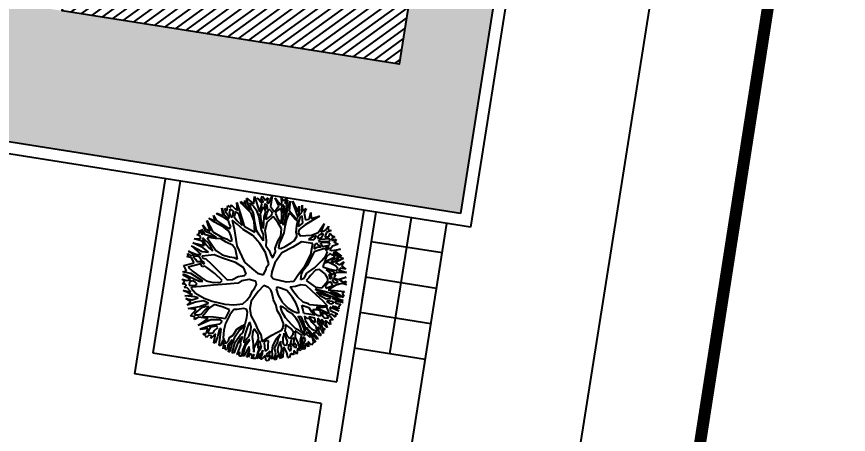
# Model space of a CAD drawing. Extents: x -640655 to -640254, y -1045449 to -1045159.
# Drawn here: x -640311.87 to -640297.98, y -1045400.98 to -1045394 of the extents above; entities that cross this region are included whole.
import ezdxf

# ---------------------------------------------------------------- set-up
doc = ezdxf.new("R2010")
doc.units = 0
doc.header["$MEASUREMENT"] = 0
doc.header["$PDMODE"] = 3
doc.header["$PDSIZE"] = 0.2
doc.linetypes.add('DASHED1', pattern=[1, 0.3, -0.4, 0.3])
doc.linetypes.add('DOTDASH', pattern=[1, 0.3, -0.2, 0, -0.2, 0.3])
doc.layers.get('0').update_dxf_attribs({"linetype": 'CONTINUOUS'})
doc.layers.get('Defpoints').update_dxf_attribs({"linetype": 'CONTINUOUS'})
for name, color, linetype in [('katastr', 16, 'CONTINUOUS'), ('T_srafa', 8, 'CONTINUOUS'), ('T_stafaz', 7, 'CONTINUOUS'), ('T_tenka', 4, 'CONTINUOUS'), ('ZASTAVBA', 2, 'CONTINUOUS')]:
    doc.layers.add(name, color=color, linetype=linetype)
doc.dimstyles.get("Standard").update_dxf_attribs({"dimtxt": 0.18, "dimasz": 0.18, "dimexe": 0.18, "dimexo": 0.0625, "dimgap": 0.09, "dimtad": 0, "dimtih": 1, "dimtoh": 1, "dimdec": 4, "dimzin": 0, "dimdsep": 46, "dimtxsty": 'Standard', "dimcen": 0.09, "dimadec": 0, "dimazin": 0, "dimtfac": 1, "dimtdec": 4, "dimtofl": 0, "dimtmove": 0, "dimatfit": 3, "dimfxl": 0, "dimtolj": 1, "dimtzin": 0, "dimarcsym": 0})

# ---------------------------------------------------------------- blocks, each defined once
blk = doc.blocks.new('_ArchTick')
at = {"color": 0, "linetype": 'ByBlock', "const_width": 0.15}
blk.add_lwpolyline([(-0.5, -0.5), (0.5, 0.5)], dxfattribs=at)
blk = doc.blocks.new('*D151')
at = {"layer": 'Defpoints', "color": 0, "linetype": 'Continuous'}
for p in [(-640302.834, -1045388.318), (-640308.942, -1045416.652), (-640305.014, -1045417.274)]:
    blk.add_point(p, dxfattribs=at)
at = {"layer": 'ZASTAVBA', "color": 0, "linetype": 'Continuous', "lineweight": -2}
for p, q in [((-640302.711, -1045388.338), (-640300.132, -1045388.746)), ((-640300.487, -1045388.69), (-640305.014, -1045417.274)), ((-640308.818, -1045416.671), (-640304.659, -1045417.33))]:
    blk.add_line(p, q, dxfattribs=at)
at = {"layer": 'ZASTAVBA', "color": 0, "linetype": 'Continuous', "lineweight": -2, "xscale": 0.36, "yscale": 0.36, "zscale": 0.36}
for p, rotation in [((-640300.487, -1045388.69), 80.99993614890275), ((-640305.014, -1045417.274), 260.9999361489027)]:
    blk.add_blockref('_ArchTick', p, dxfattribs=dict(at, rotation=rotation))
at = {"layer": 'ZASTAVBA', "color": 0, "linetype": 'Continuous', "insert": (-640303.106, -1045402.926), "char_height": 0.36, "attachment_point": 5, "rotation": 80.9999}
blk.add_mtext('\\A1;29.00', dxfattribs=at)
blk = doc.blocks.new('A$C0C461CEA')
for p, q in [((0.101, 0.706), (0.094, 0.804)), ((0.094, 0.804), (0.195, 0.61)), ((0.191, 0.795), (0.205, 0.826)), ((0.205, 0.826), (0.247, 0.779)), ((0.247, 0.779), (0.283, 0.818)), ((0.283, 0.818), (0.273, 0.766)), ((0.303, 0.735), (0.335, 0.855)), ((0.335, 0.855), (0.332, 0.706)), ((0.448, 0.732), (0.381, 0.832)), ((0.381, 0.832), (0.473, 0.745)), ((0.483, 0.777), (0.463, 0.845)), ((0.463, 0.845), (0.503, 0.812)), ((0.503, 0.812), (0.541, 0.849)), ((0.541, 0.849), (0.523, 0.775)), ((0.523, 0.775), (0.552, 0.829)), ((0.552, 0.829), (0.55, 0.733)), ((0.572, 0.716), (0.592, 0.82)), ((0.592, 0.82), (0.599, 0.69)), ((0.732, 0.619), (0.623, 0.824)), ((0.623, 0.824), (0.721, 0.691)), ((-0.062, 0.681), (-0.084, 0.71)), ((-0.084, 0.71), (-0.025, 0.681)), ((-0.025, 0.681), (-0.029, 0.73)), ((-0.029, 0.73), (-0.001, 0.656)), ((0.063, 0.606), (-0.009, 0.765)), ((-0.009, 0.765), (0.101, 0.706)), ((0.049, 0.709), (0.1, 0.674)), ((0.071, 0.64), (0.049, 0.709)), ((0.214, 0.725), (0.134, 0.788)), ((0.134, 0.788), (0.212, 0.751)), ((0.231, 0.749), (0.191, 0.795)), ((0.195, 0.61), (0.214, 0.725)), ((0.212, 0.751), (0.231, 0.749)), ((0.256, 0.734), (0.28, 0.713)), ((0.257, 0.695), (0.256, 0.734)), ((0.272, 0.676), (0.257, 0.695)), ((0.273, 0.766), (0.303, 0.735)), ((0.28, 0.713), (0.29, 0.678)), ((0.332, 0.706), (0.398, 0.641)), ((0.398, 0.641), (0.448, 0.732)), ((0.471, 0.697), (0.438, 0.663)), ((0.482, 0.682), (0.471, 0.697)), ((0.473, 0.745), (0.483, 0.777)), ((0.49, 0.711), (0.491, 0.762)), ((0.505, 0.682), (0.49, 0.711)), ((0.491, 0.762), (0.519, 0.739)), ((0.519, 0.739), (0.518, 0.634)), ((0.544, 0.723), (0.568, 0.689)), ((0.547, 0.66), (0.544, 0.723)), ((0.55, 0.733), (0.572, 0.716)), ((0.568, 0.689), (0.562, 0.609)), ((0.599, 0.69), (0.656, 0.641)), ((0.721, 0.691), (0.725, 0.772)), ((0.725, 0.772), (0.739, 0.638)), ((0.739, 0.638), (0.773, 0.691)), ((0.773, 0.691), (0.762, 0.79)), ((0.762, 0.79), (0.78, 0.708)), ((0.78, 0.708), (0.782, 0.71)), ((0.782, 0.71), (0.826, 0.755)), ((0.826, 0.755), (0.807, 0.687)), ((0.888, 0.613), (0.897, 0.711)), ((0.897, 0.711), (0.915, 0.627)), ((-0.291, 0.473), (-0.326, 0.577)), ((-0.326, 0.577), (-0.279, 0.488)), ((-0.256, 0.522), (-0.284, 0.582)), ((-0.284, 0.582), (-0.25, 0.553)), ((-0.25, 0.553), (-0.251, 0.627)), ((-0.251, 0.627), (-0.205, 0.61)), ((-0.215, 0.587), (-0.164, 0.562)), ((-0.208, 0.57), (-0.215, 0.587)), ((-0.205, 0.61), (-0.205, 0.641)), ((-0.205, 0.641), (-0.143, 0.596)), ((-0.143, 0.596), (-0.108, 0.579)), ((-0.108, 0.579), (-0.136, 0.688)), ((-0.136, 0.688), (-0.031, 0.479)), ((0.086, 0.573), (-0.062, 0.681)), ((-0.001, 0.656), (0.063, 0.606)), ((0.115, 0.58), (0.071, 0.64)), ((0.1, 0.674), (0.148, 0.626)), ((0.154, 0.458), (0.115, 0.58)), ((0.148, 0.626), (0.198, 0.54)), ((0.212, 0.581), (0.226, 0.644)), ((0.236, 0.499), (0.212, 0.581)), ((0.226, 0.644), (0.236, 0.684)), ((0.236, 0.684), (0.278, 0.625)), ((0.278, 0.625), (0.267, 0.543)), ((0.291, 0.657), (0.272, 0.676)), ((0.29, 0.678), (0.291, 0.657)), ((0.298, 0.594), (0.316, 0.668)), ((0.299, 0.519), (0.298, 0.594)), ((0.359, 0.578), (0.299, 0.519)), ((0.316, 0.668), (0.354, 0.641)), ((0.354, 0.641), (0.373, 0.618)), ((0.373, 0.618), (0.359, 0.578)), ((0.419, 0.639), (0.417, 0.618)), ((0.417, 0.618), (0.449, 0.568)), ((0.438, 0.663), (0.419, 0.639)), ((0.492, 0.669), (0.482, 0.682)), ((0.503, 0.634), (0.492, 0.669)), ((0.512, 0.575), (0.503, 0.634)), ((0.518, 0.634), (0.505, 0.682)), ((0.511, 0.491), (0.512, 0.575)), ((0.53, 0.531), (0.539, 0.622)), ((0.539, 0.622), (0.547, 0.66)), ((0.562, 0.609), (0.551, 0.471)), ((0.6, 0.66), (0.581, 0.563)), ((0.629, 0.644), (0.6, 0.66)), ((0.699, 0.587), (0.629, 0.644)), ((0.656, 0.641), (0.716, 0.594)), ((0.735, 0.569), (0.699, 0.587)), ((0.716, 0.594), (0.732, 0.619)), ((0.756, 0.617), (0.75, 0.55)), ((0.785, 0.647), (0.756, 0.617)), ((0.811, 0.549), (0.785, 0.647)), ((0.807, 0.687), (0.84, 0.599)), ((0.84, 0.599), (0.888, 0.613)), ((1.024, 0.679), (0.847, 0.53)), ((0.915, 0.627), (1.024, 0.679)), ((1.039, 0.454), (1.103, 0.589)), ((1.103, 0.589), (1.074, 0.465)), ((-0.386, 0.487), (-0.377, 0.497)), ((-0.28, 0.452), (-0.386, 0.487)), ((-0.377, 0.497), (-0.291, 0.473)), ((-0.279, 0.488), (-0.209, 0.448)), ((-0.207, 0.472), (-0.256, 0.522)), ((-0.212, 0.536), (-0.208, 0.57)), ((-0.186, 0.48), (-0.212, 0.536)), ((-0.209, 0.448), (-0.207, 0.472)), ((-0.163, 0.47), (-0.186, 0.48)), ((-0.164, 0.562), (-0.163, 0.47)), ((-0.134, 0.562), (-0.138, 0.487)), ((-0.138, 0.487), (-0.095, 0.443)), ((-0.111, 0.544), (-0.134, 0.562)), ((-0.084, 0.536), (-0.111, 0.544)), ((-0.05, 0.471), (-0.084, 0.536)), ((-0.013, 0.385), (-0.05, 0.471)), ((-0.031, 0.479), (0.019, 0.379)), ((0.141, 0.467), (0.086, 0.573)), ((0.175, 0.322), (0.141, 0.467)), ((0.198, 0.54), (0.234, 0.438)), ((0.281, 0.388), (0.236, 0.499)), ((0.267, 0.543), (0.281, 0.388)), ((0.318, 0.477), (0.314, 0.414)), ((0.392, 0.572), (0.318, 0.477)), ((0.469, 0.501), (0.392, 0.572)), ((0.449, 0.568), (0.492, 0.518)), ((0.532, 0.422), (0.469, 0.501)), ((0.492, 0.518), (0.511, 0.491)), ((0.551, 0.471), (0.53, 0.531)), ((0.581, 0.563), (0.574, 0.456)), ((0.736, 0.502), (0.735, 0.569)), ((0.738, 0.409), (0.736, 0.502)), ((0.75, 0.55), (0.759, 0.494)), ((0.759, 0.494), (0.811, 0.549)), ((0.847, 0.53), (0.772, 0.454)), ((1.074, 0.465), (1.137, 0.506)), ((1.137, 0.506), (1.166, 0.562)), ((1.154, 0.472), (1.142, 0.409)), ((1.213, 0.508), (1.154, 0.472)), ((1.166, 0.562), (1.164, 0.508)), ((1.164, 0.508), (1.213, 0.508)), ((1.193, 0.416), (1.206, 0.47)), ((1.206, 0.47), (1.232, 0.441)), ((-0.436, 0.238), (-0.503, 0.376)), ((-0.503, 0.376), (-0.397, 0.235)), ((-0.394, 0.371), (-0.482, 0.412)), ((-0.482, 0.412), (-0.394, 0.388)), ((-0.394, 0.388), (-0.424, 0.459)), ((-0.424, 0.459), (-0.372, 0.399)), ((-0.256, 0.32), (-0.394, 0.371)), ((-0.372, 0.399), (-0.265, 0.347)), ((-0.209, 0.421), (-0.28, 0.452)), ((-0.265, 0.347), (-0.176, 0.312)), ((-0.194, 0.381), (-0.209, 0.421)), ((-0.162, 0.346), (-0.194, 0.381)), ((-0.176, 0.312), (-0.162, 0.346)), ((-0.157, 0.436), (-0.114, 0.321)), ((-0.081, 0.391), (-0.157, 0.436)), ((-0.095, 0.443), (-0.013, 0.385)), ((0.012, 0.333), (-0.081, 0.391)), ((0.019, 0.379), (0.096, 0.349)), ((0.096, 0.349), (0.175, 0.322)), ((0.193, 0.345), (0.154, 0.458)), ((0.24, 0.295), (0.193, 0.345)), ((0.234, 0.438), (0.258, 0.367)), ((0.258, 0.367), (0.296, 0.309)), ((0.314, 0.414), (0.309, 0.363)), ((0.309, 0.363), (0.334, 0.286)), ((0.54, 0.324), (0.532, 0.422)), ((0.571, 0.374), (0.551, 0.283)), ((0.574, 0.456), (0.571, 0.374)), ((0.731, 0.289), (0.76, 0.363)), ((0.76, 0.363), (0.738, 0.409)), ((0.772, 0.454), (0.768, 0.41)), ((0.768, 0.41), (0.8, 0.37)), ((0.8, 0.37), (0.955, 0.401)), ((0.943, 0.354), (0.922, 0.336)), ((0.983, 0.384), (0.943, 0.354)), ((0.955, 0.401), (1.039, 0.454)), ((1.022, 0.404), (0.983, 0.384)), ((0.992, 0.342), (1.008, 0.359)), ((1.008, 0.359), (1.022, 0.404)), ((1.06, 0.421), (1.046, 0.396)), ((1.046, 0.396), (1.046, 0.37)), ((1.046, 0.37), (1.102, 0.394)), ((1.085, 0.438), (1.06, 0.421)), ((1.084, 0.364), (1.065, 0.329)), ((1.065, 0.329), (1.216, 0.353)), ((1.151, 0.377), (1.084, 0.364)), ((1.117, 0.447), (1.085, 0.438)), ((1.102, 0.394), (1.117, 0.447)), ((1.142, 0.409), (1.193, 0.416)), ((1.216, 0.393), (1.151, 0.377)), ((1.216, 0.353), (1.216, 0.393)), ((1.232, 0.441), (1.276, 0.429)), ((1.276, 0.429), (1.239, 0.399)), ((1.239, 0.399), (1.239, 0.378)), ((1.239, 0.378), (1.266, 0.383)), ((1.266, 0.383), (1.281, 0.398)), ((1.308, 0.383), (1.275, 0.358)), ((1.275, 0.358), (1.336, 0.335)), ((1.281, 0.398), (1.308, 0.383)), ((-0.526, 0.187), (-0.556, 0.247)), ((-0.556, 0.247), (-0.505, 0.187)), ((-0.495, 0.221), (-0.55, 0.309)), ((-0.55, 0.309), (-0.495, 0.256)), ((-0.495, 0.256), (-0.436, 0.238)), ((-0.397, 0.235), (-0.263, 0.181)), ((-0.174, 0.275), (-0.256, 0.32)), ((-0.142, 0.224), (-0.174, 0.275)), ((-0.114, 0.321), (-0.04, 0.095)), ((0.154, 0.269), (0.012, 0.333)), ((0.266, 0.178), (0.154, 0.269)), ((0.308, 0.222), (0.24, 0.295)), ((0.296, 0.309), (0.308, 0.222)), ((0.334, 0.286), (0.348, 0.221)), ((0.485, 0.148), (0.513, 0.258)), ((0.513, 0.258), (0.54, 0.324)), ((0.551, 0.283), (0.534, 0.218)), ((0.619, 0.192), (0.694, 0.255)), ((0.694, 0.255), (0.731, 0.289)), ((0.834, 0.289), (0.726, 0.197)), ((0.992, 0.29), (0.834, 0.289)), ((0.922, 0.336), (0.992, 0.342)), ((0.99, 0.219), (0.992, 0.29)), ((1.019, 0.28), (1.014, 0.25)), ((1.014, 0.25), (1.022, 0.223)), ((1.04, 0.305), (1.019, 0.28)), ((1.022, 0.223), (1.057, 0.251)), ((1.065, 0.28), (1.04, 0.305)), ((1.161, 0.247), (1.054, 0.196)), ((1.057, 0.251), (1.11, 0.266)), ((1.11, 0.266), (1.065, 0.28)), ((1.115, 0.327), (1.094, 0.318)), ((1.094, 0.318), (1.123, 0.272)), ((1.157, 0.334), (1.115, 0.327)), ((1.123, 0.272), (1.221, 0.303)), ((1.223, 0.332), (1.157, 0.334)), ((1.207, 0.21), (1.161, 0.247)), ((1.221, 0.277), (1.173, 0.268)), ((1.173, 0.268), (1.209, 0.239)), ((1.209, 0.239), (1.221, 0.277)), ((1.221, 0.303), (1.223, 0.332)), ((1.265, 0.299), (1.236, 0.242)), ((1.236, 0.242), (1.263, 0.236)), ((1.263, 0.236), (1.379, 0.275)), ((1.336, 0.335), (1.265, 0.299)), ((1.379, 0.275), (1.301, 0.236)), ((1.301, 0.236), (1.411, 0.18)), ((-0.635, 0.101), (-0.551, 0.117)), ((-0.612, 0.165), (-0.577, 0.172)), ((-0.557, 0.142), (-0.612, 0.165)), ((-0.577, 0.172), (-0.583, 0.229)), ((-0.583, 0.229), (-0.536, 0.174)), ((-0.551, 0.117), (-0.557, 0.142)), ((-0.536, 0.174), (-0.526, 0.187)), ((-0.509, 0.126), (-0.526, 0.126)), ((-0.526, 0.126), (-0.492, 0.08)), ((-0.416, 0.057), (-0.509, 0.126)), ((-0.505, 0.187), (-0.335, 0.163)), ((-0.415, 0.205), (-0.495, 0.221)), ((-0.444, 0.15), (-0.46, 0.141)), ((-0.46, 0.141), (-0.318, -0.013)), ((-0.353, 0.149), (-0.444, 0.15)), ((-0.335, 0.163), (-0.415, 0.205)), ((-0.273, 0.155), (-0.353, 0.149)), ((-0.191, 0.121), (-0.273, 0.155)), ((-0.263, 0.181), (-0.194, 0.167)), ((-0.194, 0.167), (-0.145, 0.146)), ((-0.099, 0.096), (-0.191, 0.121)), ((-0.145, 0.146), (-0.114, 0.159)), ((-0.114, 0.159), (-0.142, 0.224)), ((0.364, 0.065), (0.266, 0.178)), ((0.348, 0.221), (0.354, 0.16)), ((0.354, 0.16), (0.409, 0.103)), ((0.498, 0.096), (0.485, 0.148)), ((0.534, 0.218), (0.533, 0.155)), ((0.533, 0.155), (0.567, 0.153)), ((0.567, 0.153), (0.619, 0.192)), ((0.726, 0.197), (0.588, 0.099)), ((0.934, -0.024), (0.985, 0.138)), ((0.985, 0.138), (0.99, 0.219)), ((1.029, 0.181), (0.99, 0.078)), ((1.054, 0.196), (1.029, 0.181)), ((1.15, 0.081), (1.193, 0.151)), ((1.201, 0.118), (1.192, 0.06)), ((1.193, 0.151), (1.207, 0.21)), ((1.249, 0.194), (1.201, 0.132)), ((1.201, 0.132), (1.201, 0.118)), ((1.242, 0.105), (1.277, 0.128)), ((1.268, 0.179), (1.249, 0.194)), ((1.314, 0.169), (1.268, 0.179)), ((1.277, 0.128), (1.319, 0.158)), ((1.411, 0.18), (1.289, 0.213)), ((1.289, 0.213), (1.317, 0.184)), ((1.327, 0.131), (1.294, 0.108)), ((1.305, 0.077), (1.384, 0.138)), ((1.319, 0.158), (1.314, 0.169)), ((1.317, 0.184), (1.443, 0.155)), ((1.367, 0.149), (1.327, 0.131)), ((1.443, 0.155), (1.34, 0.081)), ((1.384, 0.138), (1.367, 0.149)), ((-0.493, -0.002), (-0.644, 0.041)), ((-0.644, 0.041), (-0.485, 0.03)), ((-0.519, 0.086), (-0.635, 0.101)), ((-0.485, 0.03), (-0.519, 0.086)), ((-0.492, 0.08), (-0.453, 0.038)), ((-0.453, 0.038), (-0.411, 0.003)), ((-0.354, -0.026), (-0.416, 0.057)), ((-0.411, 0.003), (-0.354, -0.026)), ((-0.05, 0.048), (-0.099, 0.096)), ((0, -0.086), (-0.05, 0.048)), ((-0.04, 0.095), (0.101, -0.11)), ((0.435, -0.079), (0.364, 0.065)), ((0.409, 0.103), (0.439, 0.053)), ((0.439, 0.053), (0.476, 0.01)), ((0.476, 0.01), (0.498, 0.096)), ((0.588, 0.099), (0.514, -0.053)), ((0.99, 0.078), (0.966, -0.017)), ((1.064, -0.035), (1.15, 0.081)), ((1.184, 0.044), (1.176, -0.007)), ((1.242, 0.072), (1.184, 0.044)), ((1.192, 0.06), (1.242, 0.105)), ((1.297, 0.051), (1.242, 0.072)), ((1.294, 0.108), (1.276, 0.086)), ((1.276, 0.086), (1.305, 0.077)), ((1.347, 0.037), (1.297, 0.051)), ((1.34, 0.081), (1.406, 0.061)), ((1.386, 0.006), (1.347, 0.037)), ((1.367, -0.026), (1.386, 0.006)), ((1.421, 0.016), (1.398, -0.011)), ((1.406, 0.061), (1.454, 0.109)), ((1.495, 0.013), (1.421, 0.016)), ((1.454, 0.109), (1.431, 0.05)), ((1.431, 0.05), (1.495, 0.013)), ((-0.599, -0.118), (-0.687, -0.081)), ((-0.687, -0.081), (-0.582, -0.108)), ((-0.508, -0.101), (-0.659, -0.004)), ((-0.659, -0.004), (-0.5, -0.057)), ((-0.582, -0.108), (-0.544, -0.105)), ((-0.544, -0.105), (-0.508, -0.101)), ((-0.5, -0.057), (-0.412, -0.054)), ((-0.412, -0.054), (-0.493, -0.002)), ((-0.33, -0.078), (-0.491, -0.12)), ((-0.208, -0.104), (-0.33, -0.078)), ((-0.318, -0.013), (-0.221, -0.06)), ((-0.221, -0.06), (-0.118, -0.072)), ((-0.023, -0.134), (-0.208, -0.104)), ((-0.118, -0.072), (-0.051, -0.067)), ((-0.051, -0.067), (0, -0.086)), ((0.101, -0.11), (0.215, -0.18)), ((0.412, -0.132), (0.435, -0.079)), ((0.514, -0.053), (0.492, -0.182)), ((0.864, -0.159), (0.934, -0.024)), ((0.966, -0.017), (0.908, -0.119)), ((0.973, -0.127), (1.064, -0.035)), ((1.084, -0.067), (1.026, -0.151)), ((1.138, -0.047), (1.084, -0.067)), ((1.225, -0.095), (1.138, -0.047)), ((1.176, -0.007), (1.277, -0.02)), ((1.271, -0.153), (1.225, -0.095)), ((1.231, -0.04), (1.321, -0.091)), ((1.289, -0.041), (1.231, -0.04)), ((1.277, -0.02), (1.367, -0.026)), ((1.324, -0.116), (1.277, -0.096)), ((1.277, -0.096), (1.303, -0.157)), ((1.346, -0.047), (1.289, -0.041)), ((1.321, -0.091), (1.346, -0.047)), ((1.374, -0.053), (1.346, -0.093)), ((1.346, -0.093), (1.374, -0.091)), ((1.374, -0.091), (1.353, -0.129)), ((1.514, -0.029), (1.374, -0.053)), ((1.398, -0.011), (1.514, -0.029)), ((1.41, -0.147), (1.519, -0.094)), ((1.519, -0.094), (1.431, -0.145)), ((-0.721, -0.288), (-0.583, -0.227)), ((-0.701, -0.157), (-0.672, -0.144)), ((-0.634, -0.167), (-0.701, -0.157)), ((-0.672, -0.144), (-0.697, -0.115)), ((-0.697, -0.115), (-0.649, -0.134)), ((-0.49, -0.229), (-0.658, -0.302)), ((-0.649, -0.134), (-0.599, -0.118)), ((-0.583, -0.227), (-0.634, -0.167)), ((-0.561, -0.129), (-0.611, -0.142)), ((-0.611, -0.142), (-0.575, -0.175)), ((-0.575, -0.175), (-0.552, -0.204)), ((-0.519, -0.137), (-0.561, -0.129)), ((-0.552, -0.204), (-0.506, -0.197)), ((-0.491, -0.179), (-0.519, -0.137)), ((-0.506, -0.197), (-0.448, -0.22)), ((-0.491, -0.12), (-0.481, -0.145)), ((-0.444, -0.203), (-0.491, -0.179)), ((-0.465, -0.267), (-0.49, -0.229)), ((-0.481, -0.145), (-0.435, -0.149)), ((-0.448, -0.22), (-0.444, -0.203)), ((-0.435, -0.149), (-0.35, -0.207)), ((-0.35, -0.207), (-0.2, -0.314)), ((0.101, -0.19), (-0.023, -0.134)), ((0.147, -0.271), (0.101, -0.19)), ((0.215, -0.18), (0.302, -0.23)), ((0.386, -0.241), (0.412, -0.157)), ((0.412, -0.157), (0.412, -0.132)), ((0.492, -0.182), (0.493, -0.246)), ((0.814, -0.262), (0.864, -0.159)), ((0.908, -0.119), (0.897, -0.15)), ((0.897, -0.15), (0.901, -0.228)), ((0.901, -0.228), (0.946, -0.198)), ((0.946, -0.198), (0.973, -0.127)), ((1.009, -0.187), (0.98, -0.225)), ((0.98, -0.225), (1.12, -0.297)), ((1.026, -0.151), (1.009, -0.187)), ((1.208, -0.294), (1.276, -0.187)), ((1.287, -0.212), (1.256, -0.26)), ((1.276, -0.187), (1.271, -0.153)), ((1.318, -0.192), (1.287, -0.212)), ((1.394, -0.229), (1.298, -0.308)), ((1.303, -0.157), (1.324, -0.116)), ((1.356, -0.236), (1.318, -0.192)), ((1.347, -0.14), (1.333, -0.161)), ((1.333, -0.161), (1.36, -0.194)), ((1.368, -0.148), (1.347, -0.14)), ((1.353, -0.129), (1.41, -0.147)), ((1.36, -0.194), (1.389, -0.194)), ((1.4, -0.166), (1.368, -0.148)), ((1.389, -0.194), (1.421, -0.179)), ((1.476, -0.191), (1.394, -0.229)), ((1.421, -0.179), (1.4, -0.166)), ((1.431, -0.145), (1.486, -0.17)), ((1.541, -0.201), (1.476, -0.191)), ((1.486, -0.17), (1.527, -0.148)), ((1.527, -0.148), (1.511, -0.184)), ((1.511, -0.184), (1.541, -0.201)), ((-0.67, -0.354), (-0.721, -0.288)), ((-0.658, -0.302), (-0.588, -0.343)), ((-0.588, -0.343), (-0.459, -0.411)), ((-0.431, -0.251), (-0.465, -0.267)), ((-0.402, -0.266), (-0.431, -0.251)), ((-0.281, -0.328), (-0.402, -0.266)), ((-0.167, -0.411), (-0.281, -0.328)), ((-0.2, -0.314), (-0.141, -0.358)), ((-0.025, -0.371), (0.046, -0.318)), ((0.046, -0.318), (0.128, -0.29)), ((0.202, -0.337), (0.101, -0.37)), ((0.128, -0.29), (0.147, -0.271)), ((0.284, -0.347), (0.202, -0.337)), ((0.302, -0.23), (0.386, -0.241)), ((0.493, -0.246), (0.533, -0.274)), ((0.533, -0.274), (0.71, -0.29)), ((0.71, -0.29), (0.814, -0.262)), ((0.773, -0.347), (0.846, -0.329)), ((0.846, -0.329), (0.914, -0.295)), ((0.914, -0.295), (0.987, -0.292)), ((0.987, -0.292), (1.076, -0.35)), ((1.12, -0.297), (1.208, -0.294)), ((1.322, -0.346), (1.122, -0.328)), ((1.122, -0.328), (1.314, -0.377)), ((1.256, -0.26), (1.262, -0.288)), ((1.262, -0.288), (1.356, -0.236)), ((1.298, -0.308), (1.389, -0.301)), ((1.439, -0.334), (1.334, -0.329)), ((1.334, -0.329), (1.521, -0.375)), ((1.389, -0.301), (1.527, -0.295)), ((1.513, -0.369), (1.439, -0.334)), ((1.527, -0.295), (1.496, -0.321)), ((1.496, -0.321), (1.528, -0.358)), ((-0.722, -0.374), (-0.67, -0.354)), ((-0.605, -0.381), (-0.722, -0.374)), ((-0.705, -0.422), (-0.705, -0.403)), ((-0.705, -0.403), (-0.475, -0.468)), ((-0.602, -0.457), (-0.705, -0.422)), ((-0.643, -0.483), (-0.602, -0.457)), ((-0.429, -0.459), (-0.605, -0.381)), ((-0.459, -0.411), (-0.383, -0.446)), ((-0.383, -0.446), (-0.284, -0.456)), ((-0.284, -0.456), (-0.182, -0.436)), ((-0.099, -0.448), (-0.274, -0.489)), ((-0.182, -0.436), (-0.167, -0.411)), ((-0.141, -0.358), (-0.098, -0.387)), ((0.06, -0.41), (-0.099, -0.448)), ((-0.098, -0.387), (-0.025, -0.371)), ((0.101, -0.37), (0.06, -0.41)), ((0.271, -0.484), (0.295, -0.448)), ((0.301, -0.364), (0.284, -0.347)), ((0.295, -0.448), (0.313, -0.389)), ((0.313, -0.389), (0.301, -0.364)), ((0.414, -0.386), (0.348, -0.481)), ((0.482, -0.404), (0.414, -0.386)), ((0.518, -0.429), (0.482, -0.404)), ((0.544, -0.477), (0.518, -0.429)), ((0.601, -0.382), (0.587, -0.408)), ((0.587, -0.408), (0.628, -0.487)), ((0.66, -0.39), (0.601, -0.382)), ((0.74, -0.406), (0.66, -0.39)), ((0.768, -0.431), (0.74, -0.406)), ((0.831, -0.489), (0.768, -0.431)), ((0.833, -0.407), (0.773, -0.347)), ((0.896, -0.469), (0.833, -0.407)), ((1.076, -0.35), (1.146, -0.402)), ((1.146, -0.366), (1.331, -0.398)), ((1.205, -0.406), (1.146, -0.366)), ((1.146, -0.402), (1.247, -0.462)), ((1.293, -0.438), (1.205, -0.406)), ((1.35, -0.423), (1.293, -0.438)), ((1.308, -0.455), (1.382, -0.454)), ((1.323, -0.478), (1.308, -0.455)), ((1.314, -0.377), (1.526, -0.421)), ((1.436, -0.382), (1.322, -0.346)), ((1.331, -0.398), (1.35, -0.423)), ((1.526, -0.421), (1.375, -0.412)), ((1.375, -0.412), (1.53, -0.449)), ((1.382, -0.454), (1.403, -0.475)), ((1.53, -0.449), (1.415, -0.452)), ((1.415, -0.452), (1.445, -0.477)), ((1.521, -0.375), (1.436, -0.382)), ((1.528, -0.358), (1.513, -0.369)), ((-0.671, -0.512), (-0.715, -0.477)), ((-0.715, -0.477), (-0.643, -0.483)), ((-0.697, -0.539), (-0.671, -0.512)), ((-0.651, -0.541), (-0.697, -0.539)), ((-0.67, -0.585), (-0.643, -0.564)), ((-0.643, -0.564), (-0.651, -0.541)), ((-0.562, -0.478), (-0.608, -0.497)), ((-0.608, -0.497), (-0.603, -0.545)), ((-0.603, -0.545), (-0.555, -0.54)), ((-0.569, -0.566), (-0.571, -0.578)), ((-0.439, -0.537), (-0.569, -0.566)), ((-0.528, -0.49), (-0.562, -0.478)), ((-0.555, -0.54), (-0.523, -0.534)), ((-0.5, -0.512), (-0.528, -0.49)), ((-0.523, -0.534), (-0.5, -0.512)), ((-0.475, -0.468), (-0.429, -0.459)), ((-0.274, -0.489), (-0.439, -0.537)), ((0.215, -0.623), (0.252, -0.551)), ((0.252, -0.551), (0.271, -0.484)), ((0.309, -0.559), (0.276, -0.629)), ((0.348, -0.481), (0.309, -0.559)), ((0.574, -0.561), (0.544, -0.477)), ((0.627, -0.632), (0.574, -0.561)), ((0.628, -0.487), (0.7, -0.576)), ((0.885, -0.552), (0.831, -0.489)), ((0.927, -0.618), (0.885, -0.552)), ((0.987, -0.527), (0.896, -0.469)), ((0.973, -0.572), (1.072, -0.589)), ((0.997, -0.622), (0.973, -0.572)), ((1.063, -0.541), (0.987, -0.527)), ((1.084, -0.55), (1.063, -0.541)), ((1.24, -0.542), (1.084, -0.55)), ((1.271, -0.556), (1.173, -0.572)), ((1.173, -0.572), (1.345, -0.623)), ((1.328, -0.531), (1.24, -0.542)), ((1.247, -0.462), (1.328, -0.531)), ((1.32, -0.545), (1.271, -0.556)), ((1.362, -0.62), (1.32, -0.545)), ((1.367, -0.498), (1.323, -0.478)), ((1.492, -0.575), (1.361, -0.539)), ((1.361, -0.539), (1.376, -0.585)), ((1.403, -0.475), (1.367, -0.498)), ((1.434, -0.521), (1.395, -0.521)), ((1.395, -0.521), (1.492, -0.575)), ((1.485, -0.543), (1.434, -0.521)), ((1.445, -0.477), (1.505, -0.474)), ((1.505, -0.474), (1.477, -0.522)), ((1.477, -0.522), (1.485, -0.543)), ((-0.537, -0.67), (-0.676, -0.63)), ((-0.676, -0.63), (-0.569, -0.633)), ((-0.628, -0.583), (-0.67, -0.585)), ((-0.639, -0.698), (-0.537, -0.67)), ((-0.569, -0.633), (-0.628, -0.583)), ((-0.571, -0.578), (-0.503, -0.638)), ((-0.503, -0.638), (-0.373, -0.687)), ((-0.373, -0.687), (-0.256, -0.714)), ((0.048, -0.713), (0.165, -0.682)), ((0.165, -0.682), (0.215, -0.623)), ((0.276, -0.629), (0.273, -0.73)), ((0.648, -0.697), (0.627, -0.632)), ((0.68, -0.635), (0.71, -0.698)), ((0.723, -0.641), (0.68, -0.635)), ((0.7, -0.576), (0.793, -0.643)), ((0.755, -0.654), (0.723, -0.641)), ((0.793, -0.687), (0.755, -0.654)), ((0.793, -0.643), (0.86, -0.669)), ((0.861, -0.713), (0.793, -0.687)), ((0.86, -0.669), (0.919, -0.683)), ((0.919, -0.683), (0.953, -0.683)), ((0.953, -0.683), (0.927, -0.618)), ((1.018, -0.681), (0.997, -0.622)), ((1.087, -0.68), (1.018, -0.681)), ((1.072, -0.589), (1.119, -0.642)), ((1.171, -0.679), (1.087, -0.68)), ((1.119, -0.642), (1.171, -0.679)), ((1.135, -0.61), (1.181, -0.601)), ((1.169, -0.658), (1.135, -0.61)), ((1.218, -0.683), (1.169, -0.658)), ((1.181, -0.601), (1.228, -0.603)), ((1.262, -0.674), (1.218, -0.683)), ((1.228, -0.603), (1.262, -0.674)), ((1.339, -0.652), (1.266, -0.621)), ((1.266, -0.621), (1.279, -0.67)), ((1.279, -0.67), (1.304, -0.696)), ((1.367, -0.69), (1.339, -0.652)), ((1.345, -0.623), (1.362, -0.62)), ((1.404, -0.631), (1.364, -0.641)), ((1.364, -0.641), (1.432, -0.706)), ((1.376, -0.585), (1.48, -0.613)), ((1.457, -0.664), (1.404, -0.631)), ((1.461, -0.634), (1.444, -0.636)), ((1.444, -0.636), (1.457, -0.664)), ((1.48, -0.613), (1.461, -0.634)), ((-0.507, -0.691), (-0.639, -0.698)), ((-0.54, -0.767), (-0.622, -0.732)), ((-0.622, -0.732), (-0.532, -0.735)), ((-0.483, -0.76), (-0.59, -0.822)), ((-0.59, -0.822), (-0.54, -0.767)), ((-0.532, -0.735), (-0.456, -0.699)), ((-0.456, -0.699), (-0.507, -0.691)), ((-0.374, -0.724), (-0.483, -0.76)), ((-0.416, -0.81), (-0.302, -0.746)), ((-0.329, -0.8), (-0.388, -0.824)), ((-0.302, -0.746), (-0.374, -0.724)), ((-0.335, -0.847), (-0.287, -0.798)), ((-0.287, -0.798), (-0.329, -0.8)), ((-0.221, -0.753), (-0.283, -0.813)), ((-0.256, -0.714), (-0.076, -0.727)), ((-0.092, -0.771), (-0.221, -0.753)), ((-0.004, -0.791), (-0.092, -0.771)), ((-0.076, -0.727), (0.048, -0.713)), ((-0.002, -0.812), (-0.004, -0.791)), ((0.055, -0.78), (0.014, -0.86)), ((0.103, -0.771), (0.055, -0.78)), ((0.185, -0.745), (0.103, -0.771)), ((0.227, -0.745), (0.185, -0.745)), ((0.25, -0.786), (0.227, -0.745)), ((0.249, -0.862), (0.25, -0.786)), ((0.273, -0.73), (0.303, -0.824)), ((0.706, -0.765), (0.648, -0.697)), ((0.766, -0.864), (0.706, -0.765)), ((0.71, -0.698), (0.771, -0.775)), ((0.771, -0.775), (0.873, -0.86)), ((0.923, -0.765), (0.861, -0.713)), ((0.975, -0.826), (0.923, -0.765)), ((0.943, -0.738), (0.987, -0.729)), ((0.979, -0.769), (0.943, -0.738)), ((1.005, -0.804), (0.979, -0.769)), ((0.987, -0.729), (1.026, -0.796)), ((1.026, -0.796), (1.051, -0.84)), ((1.033, -0.716), (1.053, -0.774)), ((1.078, -0.743), (1.033, -0.716)), ((1.053, -0.774), (1.127, -0.856)), ((1.111, -0.744), (1.078, -0.743)), ((1.099, -0.713), (1.174, -0.717)), ((1.139, -0.759), (1.099, -0.713)), ((1.151, -0.786), (1.111, -0.744)), ((1.193, -0.78), (1.139, -0.759)), ((1.217, -0.83), (1.151, -0.786)), ((1.174, -0.717), (1.193, -0.78)), ((1.22, -0.716), (1.225, -0.775)), ((1.246, -0.741), (1.22, -0.716)), ((1.225, -0.775), (1.289, -0.835)), ((1.269, -0.792), (1.246, -0.741)), ((1.292, -0.73), (1.269, -0.733)), ((1.269, -0.733), (1.293, -0.833)), ((1.289, -0.835), (1.269, -0.792)), ((1.314, -0.791), (1.292, -0.73)), ((1.304, -0.696), (1.367, -0.69)), ((1.366, -0.826), (1.314, -0.791)), ((1.351, -0.74), (1.321, -0.736)), ((1.321, -0.736), (1.366, -0.826)), ((1.406, -0.775), (1.351, -0.74)), ((1.432, -0.706), (1.386, -0.715)), ((1.386, -0.715), (1.406, -0.775)), ((-0.568, -0.862), (-0.416, -0.81)), ((-0.457, -0.859), (-0.568, -0.862)), ((-0.519, -0.958), (-0.457, -0.859)), ((-0.463, -0.909), (-0.469, -0.936)), ((-0.446, -0.892), (-0.463, -0.909)), ((-0.388, -0.824), (-0.446, -0.892)), ((-0.415, -0.93), (-0.381, -0.913)), ((-0.381, -0.913), (-0.335, -0.847)), ((-0.322, -0.887), (-0.355, -0.942)), ((-0.283, -0.813), (-0.322, -0.887)), ((-0.206, -0.924), (-0.095, -0.918)), ((-0.095, -0.918), (-0.04, -0.918)), ((-0.04, -0.918), (-0.024, -0.869)), ((0.014, -0.86), (-0.027, -0.987)), ((-0.024, -0.869), (-0.002, -0.812)), ((0.243, -0.953), (0.249, -0.862)), ((0.303, -0.824), (0.376, -0.924)), ((0.766, -0.918), (0.766, -0.864)), ((0.789, -0.874), (0.884, -0.921)), ((0.804, -0.903), (0.789, -0.874)), ((0.804, -0.956), (0.804, -0.903)), ((0.873, -0.86), (0.932, -0.9)), ((0.932, -0.9), (0.98, -0.916)), ((1.031, -0.928), (0.975, -0.826)), ((0.98, -0.916), (1.029, -0.945)), ((1.045, -0.869), (1.005, -0.804)), ((1.075, -0.925), (1.045, -0.869)), ((1.051, -0.84), (1.075, -0.882)), ((1.075, -0.882), (1.075, -0.925)), ((1.259, -1.006), (1.085, -0.865)), ((1.085, -0.865), (1.242, -1.046)), ((1.127, -0.856), (1.163, -0.878)), ((1.163, -0.878), (1.239, -0.897)), ((1.239, -0.897), (1.217, -0.83)), ((1.293, -0.863), (1.24, -0.831)), ((1.24, -0.831), (1.264, -0.903)), ((1.264, -0.903), (1.302, -0.93)), ((1.293, -0.833), (1.345, -0.856)), ((1.327, -0.913), (1.293, -0.863)), ((1.345, -0.856), (1.318, -0.856)), ((1.318, -0.856), (1.327, -0.913)), ((-0.458, -0.964), (-0.519, -0.958)), ((-0.469, -0.936), (-0.415, -0.93)), ((-0.456, -0.999), (-0.458, -0.964)), ((-0.402, -0.959), (-0.456, -0.999)), ((-0.275, -0.955), (-0.402, -0.959)), ((-0.396, -1.075), (-0.275, -0.955)), ((-0.237, -0.968), (-0.396, -1.075)), ((-0.355, -0.942), (-0.206, -0.924)), ((-0.105, -0.95), (-0.237, -0.968)), ((-0.235, -1.047), (-0.102, -1.004)), ((-0.078, -0.962), (-0.105, -0.95)), ((-0.102, -1.004), (-0.078, -0.962)), ((-0.027, -0.987), (-0.034, -1.08)), ((0.142, -1.04), (0.206, -0.982)), ((0.246, -0.974), (0.184, -1.043)), ((0.206, -0.982), (0.243, -0.953)), ((0.23, -1.077), (0.246, -0.974)), ((0.277, -0.999), (0.264, -1.085)), ((0.292, -0.925), (0.277, -0.999)), ((0.309, -0.927), (0.292, -0.925)), ((0.33, -0.981), (0.309, -0.927)), ((0.333, -1.053), (0.33, -0.981)), ((0.374, -0.999), (0.362, -1.036)), ((0.41, -1.033), (0.374, -0.999)), ((0.376, -0.924), (0.427, -1.003)), ((0.444, -1.071), (0.41, -1.033)), ((0.427, -1.003), (0.48, -1.062)), ((0.631, -1.046), (0.693, -0.999)), ((0.746, -1.013), (0.692, -1.098)), ((0.693, -0.999), (0.75, -0.958)), ((0.726, -1.085), (0.746, -1.013)), ((0.75, -0.958), (0.766, -0.918)), ((0.79, -1.059), (0.793, -1.031)), ((0.793, -1.031), (0.796, -0.994)), ((0.796, -0.994), (0.85, -1.098)), ((0.813, -0.977), (0.804, -0.956)), ((0.841, -1.024), (0.813, -0.977)), ((0.885, -1.058), (0.841, -1.024)), ((0.884, -0.921), (0.914, -0.946)), ((0.914, -0.998), (0.885, -1.058)), ((0.906, -1.064), (0.934, -1.03)), ((0.914, -0.946), (0.914, -0.998)), ((0.934, -1.03), (0.94, -1.076)), ((0.939, -0.942), (0.95, -1.023)), ((0.95, -0.942), (0.939, -0.942)), ((1.04, -0.98), (0.95, -0.942)), ((0.95, -1.023), (1.001, -1.095)), ((1.029, -0.945), (1.031, -0.928)), ((1.032, -1.052), (1.04, -0.98)), ((1.05, -0.921), (1.086, -0.98)), ((1.051, -0.97), (1.05, -0.921)), ((1.086, -0.98), (1.051, -0.97)), ((1.059, -1.012), (1.058, -1.092)), ((1.08, -1.009), (1.059, -1.012)), ((1.097, -1.037), (1.08, -1.009)), ((1.098, -0.94), (1.107, -0.921)), ((1.105, -0.963), (1.098, -0.94)), ((1.156, -0.996), (1.105, -0.963)), ((1.107, -0.921), (1.156, -0.965)), ((1.156, -0.965), (1.156, -0.996)), ((1.242, -1.046), (1.185, -0.992)), ((1.185, -0.992), (1.213, -1.063)), ((1.249, -0.922), (1.189, -0.924)), ((1.189, -0.924), (1.265, -0.987)), ((1.281, -0.953), (1.249, -0.922)), ((1.265, -0.987), (1.259, -1.006)), ((1.302, -0.93), (1.281, -0.953)), ((-0.36, -1.114), (-0.235, -1.047)), ((-0.351, -1.121), (-0.36, -1.114)), ((-0.255, -1.094), (-0.351, -1.121)), ((-0.267, -1.159), (-0.255, -1.094)), ((-0.242, -1.119), (-0.248, -1.151)), ((-0.248, -1.151), (-0.172, -1.146)), ((-0.222, -1.071), (-0.242, -1.119)), ((-0.142, -1.045), (-0.222, -1.071)), ((-0.172, -1.146), (-0.16, -1.106)), ((-0.16, -1.106), (-0.125, -1.059)), ((-0.125, -1.059), (-0.142, -1.045)), ((-0.098, -1.074), (-0.109, -1.185)), ((-0.075, -1.069), (-0.098, -1.074)), ((-0.066, -1.3), (-0.075, -1.069)), ((-0.034, -1.08), (-0.027, -1.189)), ((0.056, -1.171), (0.102, -1.129)), ((0.102, -1.129), (0.142, -1.04)), ((0.184, -1.043), (0.122, -1.171)), ((0.143, -1.221), (0.197, -1.113)), ((0.197, -1.113), (0.23, -1.077)), ((0.232, -1.127), (0.207, -1.153)), ((0.227, -1.18), (0.232, -1.127)), ((0.264, -1.085), (0.258, -1.15)), ((0.294, -1.15), (0.321, -1.112)), ((0.321, -1.112), (0.333, -1.053)), ((0.362, -1.036), (0.365, -1.114)), ((0.365, -1.114), (0.382, -1.166)), ((0.443, -1.184), (0.457, -1.127)), ((0.457, -1.127), (0.444, -1.071)), ((0.48, -1.062), (0.512, -1.16)), ((0.512, -1.16), (0.558, -1.109)), ((0.564, -1.133), (0.538, -1.164)), ((0.558, -1.109), (0.631, -1.046)), ((0.596, -1.13), (0.564, -1.133)), ((0.603, -1.193), (0.596, -1.13)), ((0.692, -1.098), (0.664, -1.19)), ((0.695, -1.217), (0.726, -1.131)), ((0.726, -1.131), (0.726, -1.085)), ((0.766, -1.11), (0.745, -1.173)), ((0.77, -1.152), (0.766, -1.11)), ((0.802, -1.122), (0.79, -1.059)), ((0.821, -1.155), (0.802, -1.122)), ((0.85, -1.098), (0.854, -1.157)), ((0.88, -1.134), (0.881, -1.188)), ((0.924, -1.173), (0.88, -1.134)), ((0.903, -1.11), (0.906, -1.064)), ((0.924, -1.139), (0.903, -1.11)), ((0.939, -1.127), (0.924, -1.139)), ((0.94, -1.076), (0.939, -1.127)), ((0.949, -1.154), (0.955, -1.101)), ((0.955, -1.101), (0.983, -1.126)), ((0.983, -1.126), (0.985, -1.168)), ((1.001, -1.095), (1.036, -1.157)), ((1.059, -1.178), (1.032, -1.052)), ((1.058, -1.092), (1.075, -1.163)), ((1.085, -1.069), (1.097, -1.037)), ((1.092, -1.167), (1.085, -1.069)), ((1.115, -1.083), (1.103, -1.165)), ((1.155, -1.127), (1.115, -1.083)), ((1.192, -1.097), (1.14, -1.053)), ((1.14, -1.053), (1.155, -1.127)), ((1.213, -1.063), (1.192, -1.097)), ((-0.305, -1.172), (-0.267, -1.159)), ((-0.305, -1.187), (-0.305, -1.172)), ((-0.273, -1.193), (-0.305, -1.187)), ((-0.254, -1.22), (-0.273, -1.193)), ((-0.227, -1.182), (-0.254, -1.22)), ((-0.189, -1.184), (-0.227, -1.182)), ((-0.141, -1.15), (-0.193, -1.224)), ((-0.193, -1.224), (-0.189, -1.184)), ((-0.146, -1.278), (-0.141, -1.15)), ((-0.109, -1.185), (-0.125, -1.278)), ((-0.029, -1.216), (-0.041, -1.296)), ((-0.006, -1.273), (-0.029, -1.216)), ((-0.027, -1.189), (0.003, -1.241)), ((0.003, -1.241), (0.022, -1.26)), ((0.022, -1.26), (0.051, -1.215)), ((0.051, -1.215), (0.056, -1.171)), ((0.097, -1.194), (0.053, -1.265)), ((0.072, -1.268), (0.097, -1.194)), ((0.102, -1.252), (0.094, -1.366)), ((0.122, -1.171), (0.102, -1.252)), ((0.128, -1.374), (0.143, -1.221)), ((0.183, -1.225), (0.149, -1.374)), ((0.207, -1.153), (0.183, -1.225)), ((0.217, -1.3), (0.228, -1.245)), ((0.219, -1.203), (0.227, -1.18)), ((0.228, -1.245), (0.219, -1.203)), ((0.258, -1.15), (0.261, -1.188)), ((0.261, -1.188), (0.267, -1.213)), ((0.284, -1.234), (0.264, -1.316)), ((0.267, -1.213), (0.294, -1.15)), ((0.279, -1.392), (0.297, -1.24)), ((0.325, -1.162), (0.284, -1.234)), ((0.347, -1.25), (0.294, -1.391)), ((0.297, -1.24), (0.34, -1.156)), ((0.34, -1.156), (0.325, -1.162)), ((0.36, -1.309), (0.347, -1.25)), ((0.382, -1.166), (0.395, -1.216)), ((0.395, -1.216), (0.4, -1.254)), ((0.4, -1.254), (0.409, -1.275)), ((0.418, -1.245), (0.443, -1.184)), ((0.423, -1.315), (0.418, -1.245)), ((0.48, -1.148), (0.458, -1.192)), ((0.458, -1.192), (0.465, -1.255)), ((0.486, -1.253), (0.46, -1.398)), ((0.465, -1.255), (0.5, -1.209)), ((0.5, -1.209), (0.48, -1.148)), ((0.482, -1.299), (0.513, -1.24)), ((0.513, -1.215), (0.486, -1.253)), ((0.513, -1.24), (0.513, -1.215)), ((0.538, -1.164), (0.551, -1.2)), ((0.551, -1.2), (0.555, -1.234)), ((0.555, -1.234), (0.577, -1.28)), ((0.577, -1.28), (0.61, -1.247)), ((0.61, -1.247), (0.603, -1.193)), ((0.664, -1.19), (0.665, -1.262)), ((0.665, -1.262), (0.678, -1.314)), ((0.724, -1.278), (0.695, -1.217)), ((0.745, -1.173), (0.74, -1.228)), ((0.74, -1.228), (0.746, -1.259)), ((0.746, -1.259), (0.797, -1.349)), ((0.794, -1.206), (0.77, -1.152)), ((0.797, -1.267), (0.794, -1.206)), ((0.873, -1.249), (0.817, -1.181)), ((0.817, -1.181), (0.817, -1.235)), ((0.817, -1.235), (0.825, -1.323)), ((0.854, -1.157), (0.821, -1.155)), ((0.894, -1.316), (0.873, -1.249)), ((0.881, -1.188), (0.919, -1.222)), ((0.929, -1.257), (0.913, -1.32)), ((0.919, -1.222), (0.924, -1.173)), ((0.967, -1.269), (0.929, -1.257)), ((0.985, -1.168), (0.949, -1.154)), ((1.007, -1.252), (0.962, -1.21)), ((0.962, -1.21), (0.967, -1.269)), ((1.044, -1.201), (1.006, -1.17)), ((1.006, -1.17), (1.011, -1.208)), ((1.015, -1.233), (1.007, -1.252)), ((1.011, -1.208), (1.015, -1.233)), ((1.036, -1.157), (1.049, -1.184)), ((1.049, -1.184), (1.044, -1.201)), ((1.075, -1.163), (1.059, -1.178)), ((1.103, -1.165), (1.092, -1.167)), ((-0.125, -1.278), (-0.146, -1.278)), ((-0.041, -1.296), (-0.066, -1.3)), ((-0.005, -1.34), (-0.006, -1.273)), ((0.016, -1.281), (-0.005, -1.34)), ((0.029, -1.341), (0.016, -1.281)), ((0.052, -1.345), (0.029, -1.341)), ((0.053, -1.265), (0.052, -1.345)), ((0.075, -1.366), (0.072, -1.268)), ((0.094, -1.366), (0.075, -1.366)), ((0.149, -1.374), (0.128, -1.374)), ((0.2, -1.386), (0.217, -1.3)), ((0.229, -1.342), (0.206, -1.388)), ((0.233, -1.402), (0.229, -1.342)), ((0.264, -1.316), (0.263, -1.398)), ((0.338, -1.397), (0.36, -1.309)), ((0.377, -1.342), (0.355, -1.395)), ((0.403, -1.357), (0.377, -1.342)), ((0.406, -1.411), (0.403, -1.357)), ((0.432, -1.344), (0.406, -1.411)), ((0.409, -1.275), (0.423, -1.315)), ((0.42, -1.407), (0.432, -1.344)), ((0.477, -1.394), (0.493, -1.337)), ((0.493, -1.337), (0.482, -1.299)), ((0.539, -1.269), (0.494, -1.396)), ((0.527, -1.399), (0.541, -1.319)), ((0.541, -1.319), (0.539, -1.269)), ((0.583, -1.338), (0.544, -1.397)), ((0.607, -1.407), (0.583, -1.338)), ((0.598, -1.319), (0.639, -1.264)), ((0.628, -1.352), (0.598, -1.319)), ((0.639, -1.264), (0.628, -1.352)), ((0.65, -1.333), (0.637, -1.397)), ((0.687, -1.373), (0.65, -1.333)), ((0.678, -1.314), (0.695, -1.358)), ((0.695, -1.358), (0.687, -1.373)), ((0.72, -1.371), (0.724, -1.278)), ((0.737, -1.372), (0.72, -1.371)), ((0.751, -1.301), (0.737, -1.372)), ((0.797, -1.349), (0.751, -1.301)), ((0.81, -1.334), (0.797, -1.267)), ((0.825, -1.323), (0.81, -1.334)), ((0.913, -1.32), (0.894, -1.316)), ((0.206, -1.388), (0.2, -1.386)), ((0.263, -1.398), (0.233, -1.402)), ((0.294, -1.391), (0.279, -1.392)), ((0.355, -1.395), (0.338, -1.397)), ((0.46, -1.398), (0.42, -1.407)), ((0.494, -1.396), (0.477, -1.394)), ((0.544, -1.397), (0.527, -1.399)), ((0.637, -1.397), (0.607, -1.407))]:
    blk.add_line(p, q)

msp = doc.modelspace()

# ---------------------------------------------------------------- hatches: boundary and pattern name
at = {"layer": 'T_srafa', "linetype": 'Continuous'}
h = msp.add_hatch(dxfattribs=at)
h.set_pattern_fill('GRASS', color=256, scale=0.15, style=0)
h.set_pattern_definition([(80.999936149, (87.13086, -2.15045), (-0.088167652584, 0.121352647379), [0.028125, -0.18400703445]), (35.999936149, (87.13086, -2.15045), (-0.088167652607, 0.121352647411), [0.028125, -0.121875]), (125.999936149, (87.13086, -2.15045), (-0.121352647411, -0.088167652607), [0.028125, -0.121875])])
edge = h.paths.add_edge_path()
edge.add_arc((-640317.841, -1045390.31), 0.1, 0, 360)
h.paths.add_polyline_path([(-640318.007, -1045390.081), (-640317.612, -1045390.144), (-640317.675, -1045390.539), (-640318.07, -1045390.476)])
edge = h.paths.add_edge_path()
edge.add_arc((-640317.841, -1045390.31), 0.1, 0, 360)
h.paths.add_polyline_path([(-640303.535, -1045391.462), (-640304.918, -1045391.243), (-640305.481, -1045394.799), (-640311.111, -1045393.907), (-640317.445, -1045392.904), (-640316.866, -1045389.25), (-640310.532, -1045390.253), (-640310.224, -1045388.312), (-640324.464, -1045387.914), (-640324.636, -1045394.094), (-640304.458, -1045397.29)])
h = msp.add_hatch(dxfattribs=at)
h.set_pattern_fill('ANSI31,_O', color=256)
h.set_pattern_definition([(35.999936149, (0, 0), (-0.073473043839, 0.101127206176), [])])
h.paths.add_polyline_path([(-640310.224, -1045388.312), (-640311.111, -1045393.907), (-640305.481, -1045394.799), (-640304.479, -1045388.472)])

# ---------------------------------------------------------------- linework, layer by layer
at = {"layer": 'katastr', "color": 100, "linetype": 'DOTDASH', "ltscale": 3000.000034}
msp.add_line((-640302.786, -1045416.078), (-640298.096, -1045385.958), dxfattribs=at)
at = {"layer": 'T_tenka', "linetype": 'Continuous'}
for p, q in [((-640303.306, -1045391.296), (-640304.104, -1045396.333)), ((-640303.535, -1045391.462), (-640304.458, -1045397.29)), ((-640304.458, -1045397.29), (-640324.636, -1045394.094)), ((-640304.292, -1045397.519), (-640324.841, -1045394.264)), ((-640304.104, -1045396.333), (-640304.292, -1045397.519)), ((-640309.388, -1045396.711), (-640309.904, -1045399.971)), ((-640309.141, -1045396.75), (-640309.595, -1045399.615)), ((-640306.523, -1045400.101), (-640306.069, -1045397.237)), ((-640305.872, -1045397.268), (-640306.106, -1045398.743)), ((-640305.639, -1045399.634), (-640305.279, -1045397.362)), ((-640305.582, -1045403.108), (-640304.687, -1045397.456)), ((-640304.765, -1045397.95), (-640305.95, -1045397.762)), ((-640306.035, -1045398.299), (-640308.915, -1045416.479)), ((-640304.859, -1045398.542), (-640306.044, -1045398.355)), ((-640304.953, -1045399.135), (-640306.138, -1045398.947)), ((-640309.595, -1045399.615), (-640306.523, -1045400.101)), ((-640305.046, -1045399.728), (-640306.232, -1045399.54)), ((-640306.783, -1045400.465), (-640309.904, -1045399.971)), ((-640306.783, -1045400.465), (-640309.31, -1045416.416))]:
    msp.add_line(p, q, dxfattribs=at)
msp.add_lwpolyline([(-640310.224, -1045388.312), (-640304.479, -1045388.472), (-640305.481, -1045394.799), (-640311.111, -1045393.907)], close=True, dxfattribs=at)
at = {"layer": 'ZASTAVBA', "color": 242, "linetype": 'DASHED1', "const_width": 0.2}
msp.add_lwpolyline([(-640330.526, -1045380.908), (-640323.346, -1045382.098), (-640305.136, -1045384.928), (-640298.096, -1045385.958), (-640302.786, -1045416.078), (-640303.34, -1045419.577), (-640335.757, -1045414.443), (-640335.216, -1045411.028), (-640330.526, -1045380.908)], close=True, dxfattribs=at)

# ---------------------------------------------------------------- block references
at = {"layer": 'T_stafaz', "linetype": 'Continuous', "xscale": 1.210000000000059, "yscale": 1.210000000006403, "zscale": 1.21, "rotation": 350.9999361476358}
msp.add_blockref('A$C0C461CEA', (-640308.163, -1045397.953), dxfattribs=at)

# ---------------------------------------------------------------- dimensions: what is measured, and where the dimension line sits
at = {"layer": 'ZASTAVBA', "linetype": 'Continuous'}
dim = msp.add_linear_dim(base=(-640305.014, -1045417.274), p1=(-640302.834, -1045388.318), p2=(-640308.942, -1045416.652), angle=80.9999, dimstyle='Standard', override={"dimscale": 2, "dimtad": 1, "dimjust": 0, "dimtih": 0, "dimdec": 2, "dimrnd": 0.2, "dimblk1": 'ArchTick', "dimblk2": 'ArchTick', "dimsah": 1}, dxfattribs=at)
dim.commit()
dim.dimension.update_dxf_attribs({"geometry": '*D151', "text_midpoint": (-640303.106, -1045402.926)})

doc.saveas('drawing.dxf')
